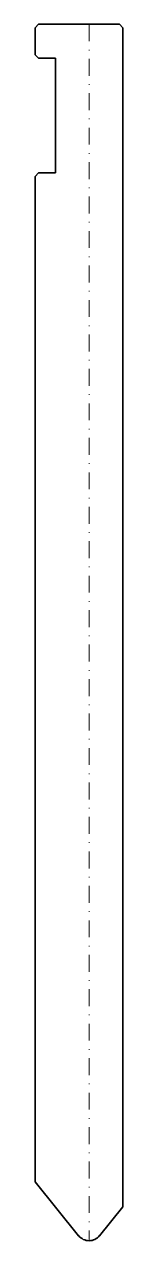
# Model space of a CAD drawing. Header units: millimetres. Extents: x -8 to 5, y 0 to 180.
import ezdxf

# ---------------------------------------------------------------- set-up
doc = ezdxf.new("R2010")
doc.units = ezdxf.units.MM
doc.header["$LTSCALE"] = 5
doc.linetypes.add('AUSGEZOGEN', pattern=[0])
doc.linetypes.add('DASHDOT', pattern=[1, 0.5, -0.25, 0, -0.25])
doc.layers.add('2', color=7, linetype='Continuous')

# ---------------------------------------------------------------- blocks, each defined once
blk = doc.blocks.new('16540_nNn00')
at = {"layer": '2', "color": 7, "linetype": 'AUSGEZOGEN', "lineweight": 35}
for p, q in [((-7.5, 180), (-8, 179.5)), ((-8, 179.5), (-8, 175.5)), ((4.5, 180), (-7.5, 180)), ((5, 179.5), (4.5, 180)), ((5, 5), (5, 179.5)), ((-8, 175.5), (-7.5, 175)), ((-7.5, 175), (-5, 175)), ((-5, 175), (-5, 158)), ((-7.5, 158), (-8, 157.5)), ((-8, 157.5), (-8, 8.7)), ((-5, 158), (-7.5, 158)), ((-8, 8.7), (-1.55, 0.74)), ((1.55, 0.74), (5, 5))]:
    blk.add_line(p, q, dxfattribs=at)
blk.add_arc((0, 2), 2, 219, 321, dxfattribs=at)

msp = doc.modelspace()

# ---------------------------------------------------------------- linework, layer by layer
at = {"layer": '2', "color": 7, "linetype": 'DASHDOT', "lineweight": 18}
msp.add_line((0, 180), (0, 0), dxfattribs=at)

# ---------------------------------------------------------------- block references
msp.add_blockref('16540_nNn00', (0, 0))

doc.saveas('drawing.dxf')
